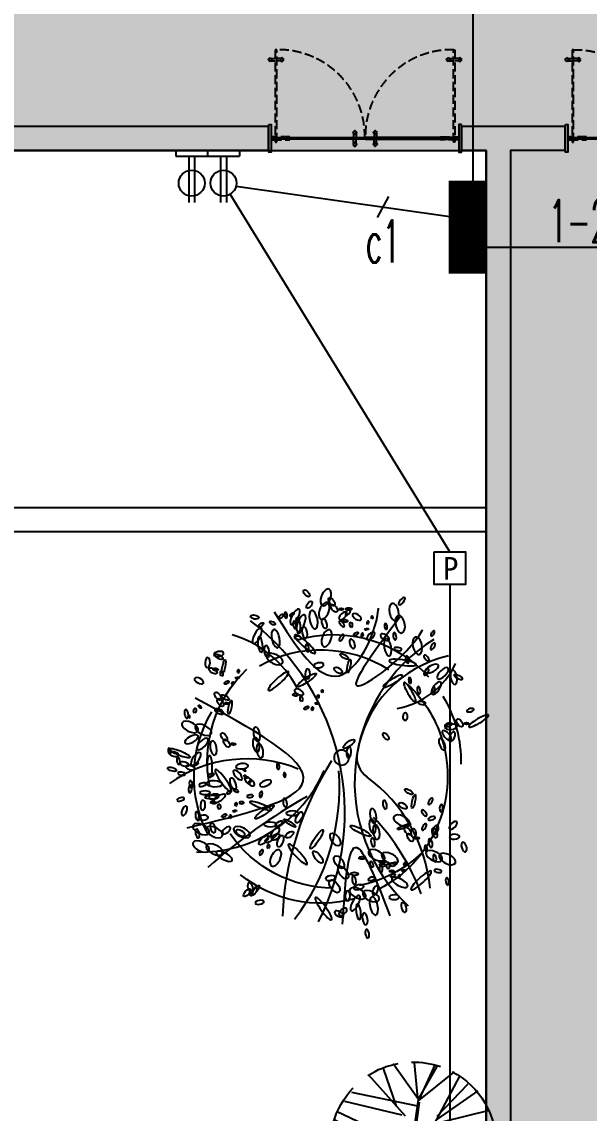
# Model space of a CAD drawing. Extents: x -284868 to 304789, y -137694 to 137894.
# Drawn here: x 79237 to 83920, y -114320 to -105306 of the extents above; entities that cross this region are included whole.
import ezdxf
from ezdxf.enums import TextEntityAlignment as Align

# ---------------------------------------------------------------- set-up
doc = ezdxf.new("R2010")
doc.units = 0
doc.linetypes.add('DASH', pattern=[0.35, 0.25, -0.1])
doc.layers.get('0').update_dxf_attribs({"linetype": 'CONTINUOUS'})
for name, color, linetype in [('0-墙', 4, 'CONTINUOUS'), ('0-非设计区域', 251, 'CONTINUOUS'), ('EM-插座', 240, 'CONTINUOUS'), ('EQUIP-箱柜', 3, 'CONTINUOUS'), ('P-完成面', 42, 'CONTINUOUS'), ('P-平面植物', 251, 'CONTINUOUS'), ('P-门扇', 6, 'CONTINUOUS'), ('TEXT_照明_回路标注', 41, 'CONTINUOUS'), ('WIRE-照明', 130, 'CONTINUOUS')]:
    doc.layers.add(name, color=color, linetype=linetype)
doc.styles.add('20091229Typical Floor GP$0$宋体', font='', dxfattribs={"height": 2.5})
doc.styles.add('_TEL_DIM', font='SIMPLEX', dxfattribs={"width": 0.8, "height": 3.5, "bigfont": 'HZTXT'})
doc.styles.add('HZ_e', font='simplex.shx', dxfattribs={"width": 0.8, "bigfont": 'hztxt.shx'})
doc.styles.add('宋体', font='')
doc.styles.get('20091229Typical Floor GP$0$宋体').set_extended_font_data('SimSun')
doc.styles.get('宋体').set_extended_font_data('SimSun')

# ---------------------------------------------------------------- blocks, each defined once
blk = doc.blocks.new('A$C7B347943')
at = {"layer": 'P-门扇', "color": 251, "linetype": 'DASH', "ltscale": 300}
for p, q in [((-9.944185331463814, 7.4505806e-09), (9.944185316562653, 7.4505806e-09)), ((0, -9.944185324013233), (0, 9.944185324013233))]:
    blk.add_line(p, q, dxfattribs=at)
blk.add_lwpolyline([(114, -11.99999999254942), (114, 12.00000000745058), (-30, 12.00000000745058), (-30, -11.99999999254942)], close=True, dxfattribs=at)
at = {"layer": 'P-门扇', "color": 6, "linetype": 'DASH', "ltscale": 300}
blk.add_circle((0, 7.4505806e-09), 6, dxfattribs=at)
blk = doc.blocks.new('A$C21f4e1ae')
at = {"layer": 'P-门扇', "color": 251, "linetype": 'DASH', "ltscale": 300}
for p, q in [((-775.4999998807907, 0.9999999403953552), (-775.4999998807907, -34.00000005960464)), ((-755.4999998807907, 0.9999999403953552), (-755.4999998807907, -34.00000005960464)), ((-775.4999998807907, -81.00000005960464), (-775.4999998807907, -46.00000005960464)), ((-755.4999998807907, -81.00000005960464), (-755.4999998807907, -46.00000005960464)), ((-775.4999998807907, -1468.99999988079), (-775.4999998807907, -1503.999999880791)), ((-775.4999998807907, -1550.999999940395), (-775.4999998807907, -1515.999999940395)), ((-755.4999998807907, -1468.99999988079), (-755.4999998807907, -1503.999999880791)), ((-755.4999998807907, -1550.999999940395), (-755.4999998807907, -1515.999999940395))]:
    blk.add_line(p, q, dxfattribs=at)
at = {"layer": 'P-门扇', "color": 8}
for p, q in [((-120, -10.00000005960464), (-120, -772.5)), ((-110, -10), (-110, -772.5000000596046)), ((-120, -1539.999999940395), (-120, -777.5000000596046)), ((-110, -1540), (-110, -777.5))]:
    blk.add_line(p, q, dxfattribs=at)
at = {"layer": 'P-门扇', "color": 251}
for p, q in [((-156, -680.4999999403954), (-121, -680.4999999403954)), ((-156, -700.4999999403954), (-121, -700.4999999403954)), ((-74, -680.4999999403954), (-109, -680.4999999403954)), ((-74, -700.4999999403954), (-109, -700.4999999403954)), ((-156, -849.5000000596046), (-121, -849.5000000596046)), ((-156, -869.5000000596046), (-121, -869.5000000596046)), ((-74, -849.5000000596046), (-109, -849.5000000596046)), ((-74, -869.5000000596046), (-109, -869.5000000596046))]:
    blk.add_line(p, q, dxfattribs=at)
at = {"layer": 'P-门扇', "color": 251, "linetype": 'DASH', "ltscale": 300}
for points in [[(-747.9999998807906, 8.499999940395355), (-765.4999998807907, 25.99999994039535), (-782.9999998807907, 8.499999940395355), (-765.4999998807907, -9.000000059604645)], [(-752.2426405549049, 8.499999940395355), (-765.4999998807907, 21.75735926628113), (-778.7573592066764, 8.499999940395355), (-765.4999998807907, -4.757359385490417)], [(-847.4999999403954, -35.00000011920929), (-846.4999998807908, -34.00000005960464), (-85.99999994039536, -34.00000005960464), (-84.99999994039536, -35.00000011920929), (-84.99999994039536, -45.00000005960465), (-85.99999994039536, -46.00000005960464), (-846.4999999403954, -46.00000011920928), (-847.4999998807907, -45.00000011920929)], [(-747.9999998807906, -88.50000005960464), (-765.4999998807907, -106.0000000596046), (-782.9999998807907, -88.50000005960464), (-765.4999998807907, -71.00000005960464)], [(-752.2426405549049, -88.50000005960464), (-765.4999998807907, -101.7573593854904), (-778.7573592066764, -88.50000005960464), (-765.4999998807907, -75.24264073371887)], [(-847.4999999999999, -1514.999999940395), (-846.4999998807908, -1515.999999940395), (-85.99999994039536, -1515.999999940395), (-84.99999994039536, -1514.999999940395), (-84.99999994039536, -1504.999999940395), (-85.99999994039536, -1504), (-846.4999999403954, -1503.999999940395), (-847.4999998807907, -1504.999999940395)], [(-747.9999998807906, -1461.49999988079), (-765.4999998807907, -1443.999999880791), (-782.9999998807907, -1461.49999988079), (-765.4999998807907, -1478.999999880791)], [(-752.2426405549049, -1461.49999988079), (-765.4999998807907, -1448.242640554905), (-778.7573592066764, -1461.49999988079), (-765.4999998807907, -1474.757359206676)], [(-747.9999998807906, -1558.499999940395), (-765.4999998807907, -1575.999999940395), (-782.9999998807907, -1558.499999940395), (-765.4999998807907, -1540.999999940395)], [(-752.2426405549049, -1558.499999940395), (-765.4999998807907, -1571.757359206676), (-778.7573592066764, -1558.499999940395), (-765.4999998807907, -1545.242640614509)]]:
    blk.add_lwpolyline(points, close=True, dxfattribs=at)
at = {"layer": 'P-门扇'}
for points in [[(-110, -772.5000000596046), (-109, -771.4999999999999), (-109, -11), (-110, -10), (-120, -10), (-120.9999999403953, -11.00000005960464), (-121, -771.5000000596046), (-120, -772.5)], [(-110, -777.5), (-109, -778.5000000596046), (-109, -1539), (-110, -1540), (-120, -1540), (-120.9999999403953, -1539), (-121, -778.5), (-120, -777.5000000596046)]]:
    blk.add_lwpolyline(points, close=True, dxfattribs=at)
at = {"layer": 'P-门扇', "color": 251}
for points in [[(-163.5, -672.9999999403954), (-181, -690.4999999403954), (-163.5, -707.9999999403954), (-146, -690.4999999403954)], [(-163.5, -677.2426406145095), (-176.7573593258857, -690.4999999403954), (-163.5, -703.7573592662811), (-150.2426406741142, -690.4999999403954)], [(-66.5, -672.9999999403954), (-49, -690.4999999403954), (-66.5, -707.9999999403954), (-84, -690.4999999403954)], [(-66.5, -677.2426406145095), (-53.24264067411423, -690.4999999403954), (-66.5, -703.7573592662811), (-79.75735926628113, -690.4999999403954)], [(-163.5, -877.0000000596046), (-181, -859.5000000596046), (-163.5, -842.0000000596045), (-146, -859.5000000596046)], [(-163.5, -872.7573593854904), (-176.7573593258857, -859.5000000596046), (-163.5, -846.2426407337188), (-150.2426406741142, -859.5000000596046)], [(-66.5, -877.0000000596046), (-49, -859.5000000596046), (-66.5, -842.0000000596045), (-84, -859.5000000596046)], [(-66.5, -872.7573593854904), (-53.24264067411423, -859.5000000596046), (-66.5, -846.2426407337188), (-79.75735926628113, -859.5000000596046)]]:
    blk.add_lwpolyline(points, close=True, dxfattribs=at)
at = {"layer": 'P-门扇', "color": 251, "linetype": 'DASH', "ltscale": 300}
for centre, radius, start, end in [((-133.7369712591171, -58.73697131872177), 713.9787103603719, 178.6809910042007, 271.3190089557125), ((-133.7369712591171, -1491.263028681278), 713.9787103603715, 88.68099104428752, 181.3190089957992)]:
    blk.add_arc(centre, radius, start, end, dxfattribs=at)
at = {"layer": 'P-门扇', "extrusion": (0, 0, -1), "zscale": -1, "rotation": 270}
blk.add_blockref('A$C7B347943', (115, -40.00000005960465), dxfattribs=at)
at = {"layer": 'P-门扇', "rotation": 90.00000000000003}
blk.add_blockref('A$C7B347943', (-115, -1509.999999940395), dxfattribs=at)
blk = doc.blocks.new('A$C2652ee14')
at = {"layer": 'P-完成面'}
for p, q in [((-200, 1600), (-200, 1595)), ((0, 1600), (0, 1595)), ((-200, 0), (-200, 5)), ((0, 0), (0, 5))]:
    blk.add_line(p, q, dxfattribs=at)
for points in [[(-215, 1595), (-215, 1575), (15, 1575), (15, 1595)], [(-215, 5), (-215, 25), (15, 25), (15, 5)]]:
    blk.add_lwpolyline(points, close=True, dxfattribs=at)
blk = doc.blocks.new('yld.studio@foxmail.com-2-220')
at = {"color": 251, "ltscale": 100}
for p, q in [((8507.380357278453, -109887.0663439946), (8290.809837820181, -109712.7511394582)), ((8510.071300336162, -109877.543287226), (8397.241989341797, -109679.8524219572)), ((8501.13106465555, -109873.3939717448), (8409.55043077923, -109668.9564396669)), ((8511.098298466182, -109879.4520120817), (8664.264205356769, -109664.0736599684)), ((8513.935174945276, -109870.1278875482), (8534.086856130683, -109657.0888179536)), ((8643.646424591134, -109920.896699367), (8721.37169470382, -109691.9582188761)), ((8417.588469811892, -110035.7031451156), (8256.902243287126, -109733.9136141407)), ((8589.84979918442, -109981.6393025578), (8812.064537615166, -109731.5270334428)), ((8394.896146682848, -109998.4002310842), (8148.511942124867, -109827.1494842065)), ((8397.213953086059, -109980.3736417438), (8208.122884003154, -109785.5334164749)), ((8515.149866159889, -109920.6828092841), (8913.489784074249, -109837.6295692205)), ((8535.090741687978, -110130.2657509951), (8503.439958203177, -109895.4444643039)), ((8545.080463436956, -110129.9712082236), (8511.098298466182, -109879.4520120817)), ((8608.474120332918, -109974.440932813), (8957.584479264275, -109892.1642898234)), ((8358.66966240853, -110012.5429162932), (8079.506968230532, -109944.3313683289)), ((8687.600472370688, -110105.4335132021), (9004.281895062479, -109954.1880793764)), ((8356.390848858282, -110013.6864172328), (8037.965133228397, -110093.7824800541)), ((8156.988658891409, -110123.6103178076), (8048.672832947691, -110023.5729717812)), ((8471.523320861743, -110062.0385618618), (8356.390848858282, -110013.6864172328)), ((8839.31030280242, -110105.5740148941), (9019.01692786999, -110003.9179573645)), ((8472.341133958951, -110172.8429607276), (8155.557943534164, -110112.1476989887)), ((8521.879685566239, -110154.8462148285), (8471.523320861743, -110062.0385618618)), ((8545.080463436956, -110129.9712082236), (8474.695959158824, -110063.5877040234)), ((8488.624687295756, -110076.4627191753), (8536.69572578161, -110154.4647457076)), ((8539.042974131007, -110135.622185656), (8488.624687295756, -110076.4627191753)), ((8538.04677229299, -110151.6978066819), (8489.436427211505, -110107.9735711782)), ((8669.580269144091, -110104.0829094219), (8539.042974131007, -110135.622185656)), ((8545.080463436956, -110129.9712082236), (8687.600472370688, -110105.4335132021)), ((8692.782645724888, -110112.7259677436), (8836.87688089255, -110114.6384574738)), ((8694.641616318666, -110108.9188017872), (9030.827629675156, -110224.9642747733)), ((9019.029324174686, -110313.500731195), (8836.87688089255, -110114.6384574738)), ((8155.674991188222, -110118.2540096896), (8032.289042400138, -110161.7339645319)), ((8461.198768158793, -110185.5683148288), (8156.988658891409, -110123.6103178076)), ((8445.905761772825, -110200.0228001132), (8538.058452411264, -110165.1244801676)), ((8521.879685566239, -110154.8462148285), (8463.329110122111, -110184.5666501958)), ((8532.405032682815, -110173.4445010566), (8470.529507935395, -110194.6309023557)), ((8557.8069862735, -110163.732052529), (8509.500436162634, -110409.955359578)), ((8509.500436162634, -110409.955359578), (8532.405032682815, -110173.4445010566)), ((8707.051128167543, -110117.1065417335), (8538.04677229299, -110151.6978066819)), ((8538.058452411264, -110165.1244801676), (8622.455168838787, -110416.4584425529)), ((8544.712777876877, -110164.9470367774), (8559.478785337997, -110148.7417025042)), ((8622.455168838787, -110416.4584425529), (8544.712777876877, -110164.9470367774)), ((8682.617432705765, -110125.0561464883), (8557.8069862735, -110163.732052529)), ((8559.478785337997, -110148.7417025042), (8707.051128167543, -110117.1065417335)), ((8682.617432705765, -110125.0561464883), (8768.316423488723, -110384.3917165255)), ((8818.24999620521, -110125.0809232486), (9019.029324174686, -110313.500731195)), ((8840.755370601311, -110125.8763460317), (9051.598547176167, -110150.2387189108)), ((8477.06195964414, -110193.3140256365), (8277.623025664594, -110592.7074083973)), ((8463.329110122111, -110184.5666501958), (8417.748714489862, -110316.4088889136)), ((8470.529507935395, -110194.6309023557), (8417.748714489862, -110316.4088889136)), ((8124.964738780517, -110277.7088560173), (8052.440181792073, -110289.4450988358)), ((8391.041020788425, -110315.4498517264), (8124.964738780517, -110277.7088560173)), ((8574.785487368295, -110289.8940446715), (8890.091167433304, -110505.1454133904)), ((8166.561178588716, -110346.4125282155), (8117.008257342794, -110438.8442234014)), ((8417.748714489862, -110316.4088889136), (8166.561178588716, -110346.4125282155)), ((8373.655882174557, -110393.6317603433), (8229.810389286837, -110545.7870197072)), ((8499.9584001943, -110423.6809397702), (8384.724362951994, -110630.8584596972)), ((8507.06925096712, -110429.3314315192), (8471.476202753722, -110654.3583499099)), ((8511.359406756412, -110406.1481936216), (8525.187991881801, -110657.0105103891)), ((8511.396507138503, -110403.8092045828), (8679.755020749755, -110638.1854512367)), ((8771.489061785804, -110385.940858687), (8615.921404705092, -110411.9026408211)), ((8615.921404705092, -110411.9026408211), (8752.824880628905, -110617.2857343438)), ((8622.266681299196, -110415.0009251443), (8875.219402682618, -110535.6027410421)), ((8768.316423488723, -110384.3917165255), (8830.543833206233, -110441.9616232228)), ((8830.543833206233, -110441.9616232228), (8919.512455966149, -110477.0774884284))]:
    blk.add_line(p, q, dxfattribs=at)
for start, end in [(117.8666870172972, 180.7636123873087), (88.67658133986582, 109.1318116116292), (56.90062685911031, 79.3687881605474), (15.42501862290858, 43.73878007651597), (340.9435276307679, 3.713910883964449), (193.5797499190198, 240.7292229219724), (292.8623900672601, 322.3566808994028), (249.5801205386944, 287.9772753454194)]:
    blk.add_arc((8541.35214387387, -110156.9102643787), 503.9999999926656, start, end, dxfattribs=at)
blk = doc.blocks.new('yld.studio@foxmail.com-15')
at = {"color": 251}
blk.add_circle((67569.07479815022, -97904.05402753632), 44.75970244147451, dxfattribs=at)
for centre, radius, start, end in [((67613.8345005922, -97926.43387875578), 760.0320720244202, 76.88957453014757, 138.1176656345698), ((67693.49801734788, -98017.4974432466), 760.0320720244202, 61.01045385273986, 122.2385449494415), ((67613.8345005922, -97926.43387875578), 760.0320720244188, 348.5881733698512, 46.57142065688664), ((67693.49801734788, -98017.4974432466), 760.0320720244232, 133.1644198713727, 165.3241352068759), ((67613.8345005922, -97926.43387875578), 760.0320720244232, 149.0435405330807, 181.2032558669328), ((67693.49801734788, -98017.4974432466), 760.0320720244188, 332.7090526881812, 30.69230001097853), ((67693.49801734788, -98017.4974432466), 760.0320720244194, 165.3241352068759, 242.6561528570126), ((67613.8345005922, -97926.43387875578), 760.0320720244199, 270.520140044647, 325.0743611971046), ((67613.8345005922, -97926.43387875578), 760.0320720244166, 226.0477368093668, 258.5352735150379), ((67693.49801734788, -98017.4974432466), 760.0320720244199, 254.6410193940934, 309.1952405357615)]:
    blk.add_arc(centre, radius, start, end, dxfattribs=at)
for centre, major_axis, ratio, start_param, end_param in [((67663.3802622559, -96943.03667572181), (19.44234443841895, -49.71823718143025), 0.5149819925851165, 3.141592653589513, 9.424777960769099), ((67254.32946971641, -97031.6352926874), (-11.3006505088097, -52.17473683473961), 0.5149819925847775, 3.141592653586497, 9.424777960766082), ((67673.16416539741, -97023.94008232508), (19.44234443830832, -49.71823718147351), 0.5149819925856476, 3.141592653593833, 9.424777960773419), ((67217.73402744438, -97104.44916200957), (-11.30065050902072, -52.17473683469389), 0.514981992584501, 3.141592653594351, 9.424777960773937), ((67476.95924648759, -97060.28438551696), (25.52120730774265, 15.61015092256337), 0.4897085258235608, 3.141592653583299, 9.424777960762883), ((67736.90455449093, -97076.81640167383), (-11.882231969294, -54.85934367072916), 0.4143786564429547, 3.141592653588789, 9.424777960768376), ((67811.75014601788, -97097.34514099394), (20.65295709346967, -49.3212063340097), 0.3815902049347016, 3.14159265358924, 9.424777960768825), ((67829.18738174601, -97112.08717351704), (-6.581996368707474, -47.9147385951856), 0.2834094502931972, 3.1415926535956, 9.424777960775186), ((67672.09793324186, -97099.44613861146), (-10.05329481906358, -28.17694265798817), 0.4897085258267001, 3.141592653596677, 9.424777960776265), ((67114.3750286533, -97233.1255655518), (-11.30065050902072, -52.17473683469389), 0.514981992584501, 3.141592653594351, 9.424777960773937), ((67292.59384447103, -97242.25476587767), (-10.07246814378118, -52.51353555460322), 0.3815902049332096, 3.1415926535836, 9.424777960763185), ((67309.93390363408, -97181.83964663593), (25.52120730789006, 15.61015092238132), 0.4897085258254747, 3.141592653599889, 9.424777960779476), ((67505.07259038836, -97221.00139973074), (-10.05329481881183, -28.17694265807801), 0.4897085258242832, 3.141592653578433, 9.42477796075802), ((67658.22264428272, -97188.30994089541), (19.44234443842139, -49.71823718144655), 0.5149819925849617, 3.141592653588612, 9.4247779607682), ((67788.20797411352, -97223.39051830344), (61.08334234932179, 54.64480260785325), 0.2000352210122444, 3.141592653588393, 9.42477796076798), ((67964.03843704448, -97190.1739064536), (-11.88223196935705, -54.85934367077536), 0.4143786564425226, 3.141592653592883, 9.42477796077247), ((68056.32126429956, -97225.44467829651), (-6.581996368502477, -47.91473859521374), 0.2834094502931972, 3.141592653580503, 9.424777960760089), ((67203.26622355077, -97334.24523897015), (81.1133012036402, 11.74144507510434), 0.2000352210122352, 3.141592653596559, 9.424777960776145), ((68305.439897296, -97282.51736018933), (29.3862816812372, -5.608500977897507), 0.4897085258272313, 3.141592653595099, 9.424777960774685), ((67705.67808761168, -97350.7400867521), (29.38628168123692, -5.608500977816471), 0.4897085258265255, 3.14159265358771, 9.424777960767297), ((67947.58550880617, -97445.3988534158), (60.27750056768745, -55.53244177874876), 0.2000352210122113, 3.141592653588504, 9.42477796076809), ((67159.83487714478, -97512.06333702774), (-34.60835221499495, -58.63738132022513), 0.2000352210112033, 3.141592653584184, 9.42477796076377), ((67261.43880201736, -97445.35381675552), (58.5966160142601, -34.67732865702635), 0.2000352210123891, 3.141592653592171, 9.424777960771756), ((67015.82423817087, -97495.71202615288), (-1.612856374566591, -18.4266696969751), 0.4287301248983375, 3.141592653581002, 9.424777960760588), ((66747.13879859331, -97684.09472265696), (58.59661601437329, -34.67732865697132), 0.2000352210121856, 3.141592653586124, 9.424777960765711), ((66913.46102335629, -97719.15426894803), (36.84951808357822, -3.269076969378817), 0.4287301248993565, 3.141592653589073, 9.424777960768658), ((66905.49831803748, -97776.91436773317), (11.50718561245198, -27.61509575485734), 0.4897085258262763, 3.141592653599628, 9.424777960779215), ((66938.43527946784, -97771.92584408249), (24.32566908821797, 27.87177193221598), 0.4287301248980415, 3.141592653595323, 9.42477796077491), ((67949.63147899834, -97956.19530403492), (-1.612856374630895, -18.42666969699654), 0.4287301248977125, 3.141592653586537, 9.424777960766125), ((68166.51705682208, -97955.70736750605), (36.8495180836312, -3.26907696939279), 0.4287301248987305, 3.141592653587354, 9.42477796076694), ((68191.49131293339, -98008.47894264047), (24.32566908819236, 27.8717719321951), 0.4287301248984189, 3.141592653594903, 9.424777960774488), ((67910.03797754738, -98008.45212427236), (-1.290285099502494, -14.74133575761337), 0.4287301248972632, 3.141592653559693, 9.42477796073928), ((68024.17773375544, -98058.07584722147), (34.16895868686591, -14.17942556950919), 0.4287301248988176, 3.141592653587677, 9.424777960767264), ((68120.46688628288, -98047.17368829082), (28.37458280614137, 23.73724705619633), 0.4287301248980487, 3.141592653580317, 9.424777960759904), ((68477.0028028728, -98092.30203855335), (1.150270534731117, -22.23531945443657), 0.4287301248983184, 3.141592653593969, 9.424777960773556), ((68117.28980102809, -98134.94507321168), (18.42475904180032, -1.634538484666297), 0.4287301248996178, 3.141592653587747, 9.424777960767331), ((68169.49999419924, -98174.60003945154), (14.73980723347534, -1.307630787786912), 0.4287301249000758, 3.141592653593969, 9.424777960773556), ((68333.61137169506, -98138.1307016859), (29.38628168121953, -5.608500977907596), 0.4897085258265256, 3.141592653594043, 9.42477796077363), ((66971.41207745648, -98207.01913083851), (1.15027053472201, -22.23531945443704), 0.4287301248992995, 3.141592653594924, 9.42477796077451), ((68511.21010995843, -98223.30566322403), (11.50718561260911, -27.61509575479186), 0.4897085258262763, 3.141592653588009, 9.424777960767596), ((67005.6193845421, -98338.02275550918), (11.50718561245198, -27.61509575485734), 0.4897085258262763, 3.141592653599628, 9.424777960779215), ((67011.11420095805, -98356.11976332142), (-10.05329481882929, -28.17694265807178), 0.4897085258246463, 3.141592653579699, 9.424777960759286), ((68259.0237857604, -98339.90660819307), (22.63147968363368, -19.56591325741556), 0.4897085258267845, 3.141592653586386, 9.424777960765972), ((67332.27847993374, -98569.56044740195), (1.150270534932442, -22.23531945446991), 0.4287301248984585, 3.141592653578154, 9.42477796075774), ((67092.27233301685, -98640.85800582555), (60.27750056772498, -55.53244177880698), 0.2000352210120966, 3.141592653587829, 9.424777960767415), ((67635.7232105548, -98626.47977090203), (29.3862816812971, -5.608500977807166), 0.4897085258245528, 3.141592653584206, 9.424777960763793), ((67366.48578701937, -98700.56407207264), (11.50718561261207, -27.61509575480735), 0.4897085258260239, 3.14159265358627, 9.424777960765857), ((67465.77639691695, -98681.40012288222), (29.38628168123692, -5.608500977816471), 0.4897085258265255, 3.14159265358771, 9.424777960767297), ((67375.53765128762, -98793.438176091), (-11.88223196930491, -54.85934367075694), 0.4143786564427372, 3.141592653591494, 9.424777960771081), ((68060.56751671573, -98772.14038535202), (26.3124275441483, -4.637998904381175), 0.4287301249000441, 3.141592653587244, 9.42477796076683), ((67467.82047854271, -98828.7089479339), (-6.581996368510443, -47.91473859524688), 0.2834094502929986, 3.141592653584812, 9.424777960764398), ((67561.13562462013, -98828.25567740916), (22.63147968362851, -19.56591325742154), 0.4897085258268496, 3.141592653586926, 9.424777960766512)]:
    blk.add_ellipse(centre, major_axis=major_axis, ratio=ratio, start_param=start_param, end_param=end_param, dxfattribs=at)
at = {"color": 251, "extrusion": (0, 0, -1)}
for centre, major_axis, ratio in [((67778.39424609974, -96918.99107909144), (16.15860105615722, 18.88424170738108), 0.489708525824351), ((67613.15038450922, -97008.58511663899), (-16.08731890965614, -22.15131697494201), 0.5149819925839157), ((67628.4848041758, -96969.70889309392), (-16.08731890965614, -22.15131697494201), 0.5149819925839157), ((67761.76275149873, -96987.00936888682), (14.52082561971524, -20.1707857128591), 0.4897085258272388), ((67386.24268665886, -97062.43419586791), (1.015274458191963, -9.077781863726678), 0.4287301248982205), ((67866.73821781157, -97046.46370432233), (11.10656669847134, -9.77834299496863), 0.4287301248991321), ((67931.45477859094, -97056.96072196274), (13.88320837320026, -12.22292874368366), 0.4287301248987983), ((67411.45249202079, -97094.09384925145), (1.269093072790657, -11.34722732963564), 0.4287301248983474), ((67512.065174642, -97107.83667536073), (-1.738756675079526, -15.24304807591667), 0.4897085258244636), ((67547.89804184227, -97083.66482950345), (15.22125290859655, 1.920221162166815), 0.4897085258277165), ((68052.32892793836, -97108.44804369722), (13.88320837321737, -12.22292874366421), 0.4287301248987986), ((67553.86925635766, -97296.72988710564), (23.53928817097723, 14.06445249182032), 0.3815902049346536), ((68275.21676831553, -97358.32457878249), (8.568709559036224, -41.14738037020081), 0.2000352210116099), ((68303.87881698529, -97299.14351919472), (23.53928817100756, 14.06445249182928), 0.3815902049338206), ((67589.52718700352, -97381.01120967389), (23.16060657154702, 14.59688242956412), 0.5149819925843393), ((68187.06312327574, -97386.23957118992), (1.269093072797067, -11.3472273296579), 0.4287301248974894), ((68287.67580589699, -97399.98239729914), (-1.738756675006258, -15.24304807595266), 0.4897085258247323), ((68323.50867309724, -97375.81055144186), (15.22125290868174, 1.920221162039549), 0.4897085258255274), ((66869.44528410467, -97420.66504795518), (23.53928817102507, 14.0644524918435), 0.38159020493351), ((67778.00736761116, -97438.94918030495), (56.00862465184272, -38.7183999634), 0.2000352210122492), ((67684.44691257551, -97506.4107660443), (1.015274458191963, -9.077781863726678), 0.4287301248982205), ((67846.10226775892, -97527.64139968005), (15.22125290863824, 1.920221162024572), 0.4897085258269643), ((68310.58379315189, -97535.05224364735), (-16.08731890965469, -22.15131697493865), 0.5149819925839829), ((67709.65671793744, -97538.07041942788), (1.269093072797067, -11.3472273296579), 0.4287301248974894), ((67810.26940055867, -97551.81324553717), (-1.738756674858696, -15.24304807594186), 0.4897085258280416), ((68266.52797680604, -97543.15646947589), (23.53928817101873, 14.06445249185407), 0.3815902049339169), ((68254.04044766026, -97578.55127065803), (13.69989390356726, 0.214347986091755), 0.4287301249019422), ((68295.24937348533, -97573.9284671921), (-16.08731890941926, -22.15131697507382), 0.5149819925844631), ((67743.5082068867, -97611.76839250948), (1.269093072790657, -11.34722732963564), 0.4287301248983474), ((68302.1859074519, -97627.43779204402), (23.16060657168788, 14.59688242934062), 0.5149819925843393), ((68483.40691792546, -97658.07840106625), (1.015274458202573, -9.077781863702503), 0.4287301248967477), ((66819.60691477964, -97700.07279941854), (13.69989390358907, 0.2143479860372688), 0.4287301248964057), ((66860.81584060472, -97695.44999595259), (-16.08731890965469, -22.15131697493865), 0.5149819925839829), ((67303.11749488139, -97776.1380156788), (-15.02900449016345, -19.79504981019732), 0.4897085258262376), ((68273.23295297287, -97779.06519392849), (-16.08731890966216, -22.15131697493762), 0.5149819925838508), ((67524.92366670468, -97821.85853767917), (33.34732957440233, -24.21838513064519), 0.3360163162652048), ((67525.50282444386, -97872.54998378023), (2.770752481288292, -34.23285852754309), 0.336016316264875), ((68216.689607481, -97822.5642209392), (13.6998939035921, 0.2143479858435402), 0.4287301248964058), ((68257.89853330632, -97817.94141747331), (-16.08731890965469, -22.15131697493865), 0.5149819925839829), ((68539.82239171791, -97876.95929250837), (63.29146371102643, 25.10520170090977), 0.2000352210117735), ((68440.14329199563, -97942.79324959486), (11.0907385493637, -8.045405922558501), 0.4287301248990027), ((67165.66644170322, -98108.1011323863), (23.53928817099475, 14.06445249183456), 0.3815902049343428), ((68243.37989223492, -98112.78223128605), (11.62169393687177, -10.01548897745412), 0.4897085258285158), ((68387.52254982479, -98114.75784710742), (29.59177083174759, 0.4629916497842414), 0.4287301248996786), ((67137.00439303345, -98167.28219197407), (8.568709559035264, -41.14738037014934), 0.2000352210122273), ((67201.32437234907, -98192.38245495428), (23.16060657153469, 14.59688242958371), 0.514981992584339), ((68054.1050030666, -98193.28717585158), (63.29146371102643, 25.10520170090977), 0.2000352210117735), ((68201.9454899847, -98184.22529334773), (1.26909307289479, -11.347227329624), 0.4287301248983474), ((68302.82831943268, -98149.69174241734), (34.76667162304654, -25.24917748502776), 0.3684240630328629), ((68338.39103980642, -98173.79627359979), (15.22125290862548, 1.920221161937498), 0.4897085258277166), ((67823.4019786194, -98262.44882833323), (16.74475758832095, -32.98767861695799), 0.428730124898813), ((67862.31387085328, -98238.00967921194), (36.98971353966033, 0.5787395623857541), 0.4287301248992491), ((68031.04600900155, -98230.57106810733), (56.00862465178076, -38.71839996348963), 0.2000352210122493), ((68302.55817260616, -98197.96811945707), (-1.738756674986748, -15.24304807592726), 0.4897085258244636), ((67945.70632624067, -98301.2234640132), (21.79749835780137, -16.63658549201856), 0.3815902049347796), ((68235.79697893395, -98257.9232664294), (1.26909307289479, -11.347227329624), 0.4287301248983474), ((67157.03699820326, -98382.88608038369), (-16.08731890965469, -22.15131697493865), 0.5149819925839829), ((67172.37141787005, -98344.00985683862), (-16.08731890965614, -22.15131697494201), 0.5149819925839157), ((67455.35536732222, -98343.81796674494), (60.96483812908426, 30.32109897449299), 0.2000352210111207), ((67606.40904402081, -98395.32824641134), (-26.06145663357865, -35.88513349941641), 0.5149819925856252), ((67880.68336765422, -98365.61945929576), (22.15131697488553, -16.0873189096201), 0.514981992586232), ((67936.10890189093, -98405.32192319253), (11.69654027752207, -35.09650684559984), 0.4287301248999883), ((67964.17770250188, -98379.49707012827), (22.15131697489766, -16.0873189096034), 0.5149819925851737), ((67967.5890807039, -98355.44077318387), (22.23284220735104, -29.56813444585894), 0.4287301248999141), ((68003.0539260467, -98394.83148979484), (22.15131697492161, -16.08731890968116), 0.5149819925839497), ((68035.60923234839, -98399.20161746506), (26.57190415696534, -25.7392260314682), 0.4287301248993355), ((67447.06172290188, -98505.84960977844), (18.49485676985965, 0.2893697811579479), 0.4287301248992526), ((67583.92731447215, -98530.58906886484), (-26.06145663360829, -35.8851334994351), 0.5149819925837801), ((67710.73055637837, -98500.66543932159), (-26.95126849712838, -35.31194733965388), 0.3815902049337969), ((67189.94122074591, -98542.56337313876), (1.26909307289479, -11.347227329624), 0.4287301248983474), ((67290.55390336712, -98556.30619924812), (-1.738756674986748, -15.24304807592726), 0.4897085258244636), ((67322.97570966044, -98549.02559381764), (18.4948567698309, 0.289369781145827), 0.4287301248985744), ((67326.38677056739, -98532.13435339078), (15.22125290866896, 1.920221161952482), 0.4897085258262798), ((67388.28136984841, -98543.4753140022), (-5.576596982822123, -17.63646869130628), 0.4287301249001239), ((67559.08555461233, -98593.56855100759), (-26.06145663358256, -35.88513349945381), 0.5149819925837801), ((67223.79270969518, -98616.26134622045), (1.26909307289479, -11.347227329624), 0.4287301248983474), ((67268.01812047441, -98584.77589464595), (14.79588541583811, 0.2314958249067371), 0.4287301249001322), ((67611.49482120038, -98676.06204094266), (-26.06145663358256, -35.88513349945381), 0.5149819925837801), ((68134.6889805803, -98714.37141397304), (19.96810441897034, -21.84403964784892), 0.4287301248996202)]:
    blk.add_ellipse(centre, major_axis=major_axis, ratio=ratio, dxfattribs=at)
at = {"color": 251}
for centre, major_axis, ratio in [((67207.50017557363, -96965.71420033404), (17.49117386624583, -20.19687386410705), 0.4287301249002208), ((67530.4487951179, -97031.57528763002), (11.88449797465674, -18.82793832139658), 0.428730124899513), ((67560.96889317385, -97053.46636088697), (21.20955531695527, -21.0989003866078), 0.4897085258262393), ((67847.64931614907, -97060.33752682118), (23.391069209507, -46.12898583976663), 0.3684240630321024), ((67902.97537807678, -97049.62857015074), (-3.091999269550839, -17.5416183627805), 0.4287301248987765), ((67303.21356839244, -97117.85129671328), (-3.091999269578952, -17.54161836277554), 0.4287301248955802), ((67567.84974381258, -97101.0384115096), (14.10107078493343, 17.23056459502334), 0.4287301248988641), ((67790.00437232759, -97154.35034275021), (-6.183998539294738, -35.08323672552698), 0.4287301248987766), ((67850.02138228761, -97108.14239045896), (-3.864999087203941, -21.92702295343857), 0.4287301248998709), ((68074.78319870285, -97173.69503160066), (23.39106920949177, -46.12898583972242), 0.3684240630324322), ((67022.47374217375, -97158.55851296254), (9.507598379790958, -15.06235065707586), 0.4287301248993999), ((67250.25957260327, -97176.36511702172), (-3.864999086981681, -21.92702295344552), 0.4287301248979249), ((67393.94355032034, -97175.02162200602), (21.20955531694958, -21.09890038670549), 0.4897085258262618), ((67568.63206288566, -97185.04279755492), (11.88449797472306, -18.8279383213547), 0.4287301248985786), ((67830.99163017632, -97184.70494708412), (22.02355155941197, 3.270432731818567), 0.4287301249013109), ((67022.6292033596, -97237.47599308536), (11.88449797475533, -18.82793832133435), 0.4287301248995129), ((67231.22982049198, -97252.92767364687), (22.02355155938787, 3.270432731980649), 0.4287301248981629), ((67775.0808371692, -97247.4052829942), (-3.864999087213668, -21.92702295346576), 0.4287301248993228), ((68017.13825488137, -97267.7078475295), (-6.183998539294738, -35.08323672552698), 0.4287301248987766), ((67060.03015205402, -97306.939116965), (14.10107078514727, 17.23056459484833), 0.4287301248988599), ((67175.31902748461, -97315.62800955714), (-3.864999087040591, -21.92702295343514), 0.4287301248986373), ((67969.97507756855, -97312.63763884913), (47.61297926354595, 24.14357205028383), 0.514981992583957), ((68372.20291329478, -97333.96447761048), (1.509628360348877, -29.87858524904424), 0.48970852582474), ((66896.34073126107, -97422.62773813022), (-7.729998174195359, -43.85404590691127), 0.428730124898624), ((66962.20922226971, -97398.1327865412), (30.91057947711159, -32.05411503316989), 0.4287301248999628), ((67027.48882717965, -97370.2133516636), (39.48725270895422, -20.58366069662327), 0.4287301248993496), ((67060.81247112737, -97390.94350301003), (11.88449797465674, -18.82793832139658), 0.428730124899513), ((67772.44110361044, -97402.18720417297), (1.50962836034087, -29.87858524902038), 0.4897085258258658), ((67001.27155643376, -97487.30955665879), (25.53364513340066, -36.48236807523343), 0.4287301248988718), ((67159.1574633615, -97441.67976356175), (-3.091999269790379, -17.54161836273828), 0.4287301248987764), ((68423.53328491467, -97442.72566763416), (26.38869717853387, 14.09416529951646), 0.4897085258242968), ((67106.20346757257, -97500.19358387019), (-3.864999086981681, -21.92702295344552), 0.4287301248979249), ((67823.77147523034, -97510.94839419698), (26.38869717853602, 14.09416529951243), 0.4897085258263055), ((67087.17371546128, -97576.7561404953), (22.02355155938531, 3.270432731998019), 0.4287301248991501), ((66796.89805099647, -97619.64966822759), (21.45717133020332, -5.943261061770273), 0.4287301249004637), ((68498.83342848392, -97642.26141635742), (-4.637998904451425, -26.31242754416482), 0.4287301248985219), ((66928.35984125361, -97707.55891826603), (21.45717133025569, -5.943261061581153), 0.4287301249004639), ((68077.44886121363, -97764.30780879006), (-7.729998174195359, -43.85404590691127), 0.428730124898624), ((68397.63905348256, -97737.7172688932), (47.61297926360405, 24.14357205010342), 0.5149819925851117), ((68477.22288916865, -97720.18161782966), (47.61297926354269, 24.14357205028298), 0.5149819925839889), ((68081.20872571156, -97828.00724815496), (-7.729998174002234, -43.85404590694532), 0.4287301248986239), ((68402.91331307823, -97821.98193251895), (30.91057947711386, -32.05411503317317), 0.428730124899925), ((68468.19291798794, -97794.06249764138), (39.48725270895422, -20.58366069662327), 0.4287301248993496), ((66966.20196107402, -97823.96565746504), (-14.21962341297797, -34.15224966563432), 0.4287301248977867), ((68058.62906279322, -97862.27662646829), (-7.729998174241809, -43.85404590690309), 0.4287301248986238), ((68337.04482206935, -97846.47688410821), (-7.729998174195359, -43.85404590691127), 0.428730124898624), ((68599.86155417001, -97865.5289095395), (-3.091999269550839, -17.5416183627805), 0.4287301248987765), ((68441.97564724227, -97911.15870263625), (25.53364513340066, -36.48236807523343), 0.4287301248988718), ((68546.90755838086, -97924.042729848), (-3.864999086981681, -21.92702295344552), 0.4287301248979249), ((68277.80490176263, -98042.31532340741), (-47.64476840450078, -66.68736918113889), 0.2000352210115702), ((68219.25799453957, -98060.5187560228), (-14.21962341294305, -34.15224966561501), 0.4287301248981488), ((68349.42572382325, -98007.73622709035), (17.16573706421829, -4.754608849359323), 0.4287301248980295), ((68471.96701326221, -98063.30562238336), (-3.864999087203941, -21.92702295343857), 0.4287301248998709), ((68527.87780626956, -98000.60528647312), (22.02355155937313, 3.270432732080021), 0.4287301248981627), ((68052.56121278857, -98124.65698674426), (4.278342547783925, -17.99553408075275), 0.4287301248986547), ((68402.60984291765, -98066.0409637183), (21.45717133025813, -5.943261061796031), 0.428730124899314), ((67036.4904056876, -98166.6936512207), (11.88449797465674, -18.82793832139658), 0.428730124899513), ((67309.73575553764, -98186.65611566528), (-4.637998904463883, -26.31242754416262), 0.4287301248991159), ((67907.79424234806, -98174.9446723251), (-4.637998904404968, -26.31242754417301), 0.4287301248985219), ((68400.37438769382, -98189.57781910698), (1.509628360355791, -29.87858524900019), 0.4897085258254542), ((68534.07163317455, -98153.95021375682), (21.45717133023683, -5.943261061649248), 0.4287301249004637), ((67073.89135438227, -98236.15677510056), (14.10107078492243, 17.23056459499024), 0.4287301248994872), ((67379.56070007314, -98252.65687800612), (-7.72999817395579, -43.85404590695351), 0.4287301248986238), ((68433.00513686775, -98255.11824592845), (-4.63799890439413, -26.31242754414268), 0.4287301248990313), ((66899.98516089004, -98310.13998559694), (21.20955531686084, -21.0989003866981), 0.4897085258273765), ((67028.48090775847, -98268.66730604193), (21.45717133025569, -5.943261061581153), 0.4287301249004639), ((67074.67367345537, -98320.1611611456), (11.88449797472306, -18.8279383213547), 0.4287301248985786), ((67208.54138053604, -98282.111968201), (47.6129792635176, 24.14357205033248), 0.514981992583741), ((67360.74090165319, -98350.62569568433), (-7.729998174022273, -43.85404590688067), 0.4287301248982811), ((67383.32056457107, -98316.35631737107), (-7.72999817395579, -43.85404590695351), 0.4287301248986238), ((68340.44709018013, -98325.54431075991), (-8.391794916263969, -28.71561617573653), 0.4897085258258022), ((68411.39459755225, -98333.03844740074), (47.6129792635539, 24.14357205026087), 0.5149819925837408), ((68398.04037242266, -98264.00472970231), (29.88607309305999, -1.353317901839149), 0.4897085258278017), ((66892.44964700658, -98378.72182198746), (29.88607309311098, -1.353317901871041), 0.489708525826069), ((68166.7660429168, -98351.54374094232), (47.61297926352753, 24.1435720502543), 0.5149819925839964), ((68175.41468191333, -98355.71890714357), (26.38869717851736, 14.09416529948355), 0.489708525826376), ((68331.81076186616, -98350.57409846399), (47.61297926354595, 24.14357205028383), 0.514981992583957), ((68432.59780754405, -98359.19394294819), (-4.637998904463883, -26.31242754416262), 0.4287301248991159), ((66834.85636476381, -98440.26140304503), (-8.391794916541725, -28.71561617568169), 0.4897085258273962), ((67035.69424272187, -98416.72990512213), (-4.637998904633686, -26.31242754410045), 0.4287301248990313), ((67063.3118776977, -98448.51133284363), (-3.091999269578952, -17.54161836277554), 0.4287301248955802), ((67380.90099573018, -98411.6712962453), (-4.637998904633686, -26.31242754410045), 0.4287301248990313), ((67831.38080713595, -98483.51172263891), (55.53244177881281, 60.27750056775841), 0.2000352210120026), ((68331.40343254269, -98454.64979548397), (47.61297926360405, 24.14357205010342), 0.5149819925851117), ((68410.98726822878, -98437.11414442037), (47.6129792635176, 24.14357205033248), 0.514981992583741), ((66934.4998677203, -98512.18575765745), (47.61297926357232, 24.14357205029039), 0.5149819925837015), ((67014.08370340637, -98494.65010659437), (47.6129792635176, 24.14357205033248), 0.514981992583741), ((67010.35788190852, -98507.02515315212), (-3.864999087203941, -21.92702295343857), 0.4287301248998709), ((67279.70662072883, -98507.12714878091), (47.61297926362916, 24.14357205005395), 0.5149819925853599), ((67359.29045641492, -98489.59149771737), (47.6129792635539, 24.14357205026087), 0.5149819925837408), ((67964.14202170237, -98505.90129140107), (24.1435720503191, -47.612979263491), 0.5149819925851434), ((68050.40862637036, -98472.94634063602), (9.507598379791165, -15.06235065707573), 0.4287301249011337), ((68272.10403104126, -98495.58955611254), (47.10112045997383, 25.31028412258332), 0.3815902049348974), ((67257.88551997836, -98543.29937256704), (21.45717133022217, -5.943261061702174), 0.4287301249004639), ((66935.41733679012, -98646.28804568727), (-3.864999086991403, -21.92702295347271), 0.4287301248973767), ((66991.32812979724, -98583.58770977723), (22.02355155940971, 3.270432731997487), 0.4287301248986868), ((67219.9998899037, -98652.142606429), (47.10112045999734, 25.31028412259252), 0.3815902049335933), ((67389.34731023549, -98631.20862260542), (21.45717133025569, -5.943261061581153), 0.4287301249004639), ((67493.98588568158, -98639.90359277156), (-4.637998904633686, -26.31242754410045), 0.4287301248990313), ((67392.79151068022, -98735.35944530711), (47.61297926357232, 24.14357205029039), 0.5149819925837015), ((67472.37534636632, -98717.82379424374), (47.61297926349423, 24.1435720503199), 0.514981992585112), ((68088.74735532375, -98705.33133068372), (11.88449797465674, -18.82793832139658), 0.428730124899513), ((68115.86173205823, -98682.70359750272), (-8.391794916263969, -28.71561617573653), 0.4897085258258022), ((67253.3160494836, -98741.26313855092), (29.88607309308592, -1.353317901995671), 0.4897085258263865), ((67486.28241294576, -98776.95930123836), (23.39106920961885, -46.12898583970991), 0.368424063032678), ((67532.5394129157, -98732.84724030337), (1.509628360145084, -29.87858524903029), 0.4897085258274842), ((67677.14562989655, -98810.22851691266), (-47.64476840450078, -66.68736918113889), 0.2000352210115702), ((67195.72276724107, -98802.80271960852), (-8.391794916273607, -28.71561617579135), 0.4897085258244739), ((67583.8697845356, -98841.60843032727), (26.38869717853602, 14.09416529951243), 0.4897085258263055), ((67428.63746912428, -98870.97211716714), (-6.183998539066014, -35.08323672559951), 0.4287301248983948), ((67415.20934046293, -98959.6955305384), (-4.637998904463883, -26.31242754416262), 0.4287301248991159)]:
    blk.add_ellipse(centre, major_axis=major_axis, ratio=ratio, dxfattribs=at)
at = {"color": 251, "extrusion": (0, 0, -0.9999999999999998)}
for centre, major_axis, ratio in [((67525.92582449806, -97012.81119357808), (18.2665252047853, 0.2857973147239191), 0.4287301248983907), ((67571.94145868416, -97013.20792010466), (13.69989390358963, 0.2143479860015732), 0.428730124899465), ((67445.30398097006, -97167.791822333), (1.269093072623139, -11.34722732960758), 0.4287301249000932), ((67525.2072076879, -97355.91094669364), (8.568709559044708, -41.147380370199), 0.2000352210110085), ((68220.91461222479, -97459.93754427129), (1.269093072727277, -11.34722732959595), 0.428730124900093), ((68237.86592813628, -97602.3375290638), (8.568709559026768, -41.14738037015114), 0.2000352210128287), ((68359.60644453927, -97958.88592161275), (-0.5716410431172849, -68.08636983749493), 0.2000352210116885), ((67996.33749104594, -98304.62658704138), (36.98971353964023, 0.5787395623301875), 0.428730124898359), ((67137.44321507355, -98356.67790583096), (-1.105337088987367, -27.35435803200298), 0.514981992584663), ((67115.82807237816, -98387.50888384938), (13.69989390358963, 0.2143479860015732), 0.428730124899465), ((67492.32709477562, -98601.05749262229), (22.19382812375233, 0.34724373741415), 0.4287301248981408)]:
    blk.add_ellipse(centre, major_axis=major_axis, ratio=ratio, dxfattribs=at)
at = {"color": 251, "extrusion": (0, 0, -1)}
for centre, major_axis, ratio, start_param, end_param in [((68090.17771580441, -97061.03425913083), (24.43486463075076, 4.544487146925139), 0.4897085258260411, 3.141592653591501, 9.424777960771088), ((69001.0561228306, -98232.51245515345), (-810.2129368520363, -1204.435073981831), 0.9999999999985734, 0.5090253085482855, 1.892272618784853), ((67418.716258215, -97133.8939014493), (11.16590536364233, -2.38594272927165), 0.4287301248977073, 3.141592653579233, 9.42477796075882), ((67482.27747639967, -97161.84088481909), (13.05000011504172, -8.0666775326463), 0.4897085258282823, 3.141592653581759, 9.424777960761347), ((68406.36784307729, -97786.49554911879), (-392.2495041086095, -511.6896255090359), 0.9999999999982243, 1.400804722131366, 2.202876416728266), ((66772.41010068823, -97989.1343451686), (-386.3790041014555, -598.2564364818347), 0.9999999999986323, 2.788020782223799, 3.979620288069481), ((67318.12693743268, -97137.67806954979), (-272.6405099224727, -392.692110900359), 0.9999999999985618, -0.4346291820543151, 0.5259760384724556), ((68194.32688946999, -97426.03962338757), (11.1659053636652, -2.385942729164638), 0.428730124900249, 3.141592653601588, 9.424777960781174), ((67716.92048413167, -97577.87047162576), (11.1659053636652, -2.385942729164638), 0.428730124900249, 3.141592653601588, 9.424777960781174), ((67187.2137061297, -97658.21371333249), (0.7394645529460583, -24.8428695026903), 0.4897085258252357, 3.141592653574452, 9.424777960754039), ((68418.86453940975, -97598.47147431143), (7.575190829408693, 8.543222412837084), 0.4287301248950519, 3.141592653574746, 9.424777960754334), ((68448.04973909631, -97621.93798536102), (2.752033433830253, -15.09304811487198), 0.4897085258262788, 3.141592653579364, 9.42477796075895), ((68572.65973732225, -97883.41466116619), (26.15842370660423, 8.075861725443016), 0.5149819925845959, 3.14159265358583, 9.424777960765418), ((68414.19797730166, -97664.7546538035), (-459.2909967653266, -662.0432971209603), 0.9999999999986298, -0.6367668694476533, 0.5615886573510585), ((68150.85898697912, -97978.53218192043), (6.060152663397912, 6.834577930426124), 0.4287301248993093, 3.141592653618903, 9.42477796079849), ((68475.88990035444, -97963.81052511738), (26.15842370663636, 8.075861725461564), 0.5149819925839153, 3.14159265359026, 9.424777960769847), ((68511.4771415724, -97941.90040311601), (26.15842370656937, 8.075861725678543), 0.5149819925858958, 3.141592653606366, 9.424777960785953), ((68585.18770778598, -97974.06718075526), (26.3857143943678, 7.463309412877276), 0.3815902049339578, 3.141592653586615, 9.424777960766201), ((68119.55268949478, -98050.51091564925), (5.70790823304436, -9.888880063051161), 0.4287301249003557, 3.141592653613102, 9.424777960792689), ((68144.23851626436, -98018.45757867832), (7.575190829436742, 8.54322241285573), 0.4287301248995325, 3.141592653572703, 9.42477796075229), ((68330.89763330505, -98061.01170934002), (46.56308533338856, 2.538809416388804), 0.414378656444396, 3.141592653594488, 9.424777960774076), ((68201.42975691869, -98102.36788296879), (12.48263279576412, 8.919510519386893), 0.489708525823634, 3.14159265356772, 9.424777960747306), ((68347.70503248717, -98141.34691777674), (40.16990655368846, -0.8965418916471307), 0.2834094502938018, 3.141592653597451, 9.424777960777037), ((68209.20925617917, -98224.0253455456), (11.16590536364233, -2.38594272927165), 0.4287301248977073, 3.141592653579233, 9.42477796075882), ((68272.77047436382, -98251.97232891544), (13.05000011504172, -8.0666775326463), 0.4897085258282823, 3.141592653581759, 9.424777960761347), ((68350.6658200007, -99188.37822017877), (-780.5367668334633, -1093.389673200952), 0.9999999999988776, 1.306695786059335, 1.710792264066641), ((67194.5839050717, -98317.92194516177), (38.75408096163598, -16.26809465347832), 0.2000352210123637, 3.141592653594507, 9.424777960774094), ((67718.25662900321, -98394.40618156007), (37.63369041567339, -56.7431570924624), 0.2000352210125735, 3.14159265359615, 9.424777960775735), ((68007.67672951263, -98436.04041561983), (0.2143479860155089, -13.69989390356845), 0.428730124898591, 3.14159265358961, 9.424777960769196), ((67197.20498694012, -98582.36342533672), (11.16590536371613, -2.38594272920405), 0.4287301249006668, 3.141592653601945, 9.424777960781531), ((67260.76620512479, -98610.31040870641), (13.05000011517464, -8.066677532554168), 0.4897085258262194, 3.141592653602611, 9.424777960782198), ((68088.38367081364, -98702.19637173967), (25.96450565372357, -30.66381623427946), 0.2834094502935968, 3.141592653588432, 9.424777960768019)]:
    blk.add_ellipse(centre, major_axis=major_axis, ratio=ratio, start_param=start_param, end_param=end_param, dxfattribs=at)
at = {"color": 251, "extrusion": (0, 0, -0.9999999999999998)}
for centre, major_axis, ratio, start_param, end_param in [((67983.52188214543, -97096.76840446325), (15.98727904336688, 9.303245164829873), 0.4287301248997194, 3.141592653606162, 9.424777960785748), ((66478.89118516888, -98053.10664520894), (-567.523251007777, -838.0479066178756), 0.9999999999985417, 3.105710766912572, 4.936061385779615), ((68257.88810765462, -97453.98660675756), (13.05000011510381, -8.06667753266876), 0.4897085258262193, 3.141592653584679, 9.424777960764265), ((67780.48170231632, -97605.81745499546), (13.05000011510381, -8.06667753266876), 0.4897085258262193, 3.141592653584679, 9.424777960764265), ((68136.63224146258, -98718.4562550356), (-417.3299349258532, -690.4595369111527), 0.9999999999984837, 2.207479172619803, 3.211548019696595), ((66052.58780881367, -98935.9724246526), (-1046.415089019363, -1553.249988712732), 0.9999999999985728, 3.548561415507074, 4.075938461121738), ((67968.88794347108, -98774.05345013522), (-537.3518428974477, -764.5307787402958), 0.9999999999987158, 1.051392433636276, 1.896333116817754), ((68862.21262099524, -98087.0856014645), (-700.6189316955905, -1071.963089703785), 0.9999999999985435, 0.3305182153184452, 1.072389441179188), ((66155.45843808074, -101029.5404463347), (-1867.297273521895, -2738.874176013013), 0.9999999999985547, 3.05382869525998, 3.2749543027212), ((67880.11419182015, -98296.57774017093), (35.02664018053979, 23.23067309614695), 0.2000352210121054, 3.141592653599436, 9.424777960779021)]:
    blk.add_ellipse(centre, major_axis=major_axis, ratio=ratio, start_param=start_param, end_param=end_param, dxfattribs=at)
at = {"color": 251, "extrusion": (0, 0, -0.9999999999999996)}
blk.add_ellipse((68339.53674763115, -97383.42484176293), major_axis=(23.16060657158033, 14.59688242956917), ratio=0.5149819925833775, dxfattribs=at)
blk.add_ellipse((67327.98472894821, -97899.86234294336), major_axis=(15.29704551884324, -148.6934033689822), ratio=0.999999999999382, start_param=4.65558255529349, end_param=5.753078917049578, dxfattribs=at)
at = {"color": 251}
for points, knots in [([(67219.21657360927, -97062.11972604407), (67368.13058886863, -97260.580634274), (67674.3885178701, -97668.7371575964), (67174.1424350643, -97295.66449308855), (67083.77020546561, -97139.46801065159), (67083.03136490216, -97138.17473790084)], [0, 0, 0, 0, 223.2516070512728, 459.1413017955921, 461.1142983009885, 461.1142983009885, 461.1142983009885, 461.1142983009885]), ([(67972.46348325047, -97028.90973622767), (67842.0985588166, -97237.78633910201), (67602.70375787187, -97621.35556206731), (67367.44372932543, -97180.32484570442), (67347.46297018346, -97011.7998261742), (67347.00090455753, -97007.44286584912)], [0, 0, 0, 0, 251.7420900481676, 462.2849880678661, 467.9026245569247, 467.9026245569247, 467.9026245569247, 467.9026245569247]), ([(68493.47584673017, -98324.77031488501), (68159.07189640799, -98245.94538221363), (67459.35794395627, -98081.01041317933), (68108.20419805218, -97730.17381261656), (68446.9569492801, -97547.00736459946)], [0, 0, 0, 0, 150.0941522878591, 314.060203045028, 314.060203045028, 314.060203045028, 314.060203045028]), ([(67562.71199754158, -98902.24962482246), (67548.19389523007, -98675.32202992932), (67519.34923793096, -98224.46085221285), (67358.96985423726, -98644.77976316086), (67279.31267420808, -98853.54362287879)], [0, 0, 0, 0, 93.46746746243447, 185.7017542452614, 185.7017542452614, 185.7017542452614, 185.7017542452614])]:
    blk.add_open_spline(points, degree=3, knots=knots, dxfattribs=at)
blk = doc.blocks.new('A$C55573B10')
at = {"ltscale": 5}
blk.add_lwpolyline([(0, 1.15185902165922), (1.096570349649482, 1.15185902165922), (1.096570349649482, 0), (0, 0)], close=True, dxfattribs=at)
at = {"style": '宋体'}
blk.add_text('P', height=0.8041670250910192, dxfattribs=at).set_placement((0.3048160128764721, 0.1687265240507259))
blk = doc.blocks.new('20091229Typical Floor GP$0$墙身安装双插座电源接线盒')
for p, q in [((2.91038e-11, 42.99999999999636), (0, -43.00000000000363)), ((2.91038e-11, 42.99999999999636), (15.63632573012728, 42.99999999998909)), ((15.63632573012728, -43.00000000001091), (15.63632573012728, 42.99999999998909)), ((15.63632573015638, 7.818162865056365), (140.7269315711164, 7.818162865052727)), ((15.63632573012728, -7.818162865067279), (140.7269315710873, -7.818162865067279)), ((0, -43.00000000000363), (15.63632573012728, -43.00000000001091))]:
    blk.add_line(p, q)
blk.add_circle((88.34524037520168, -1.45519e-11), 35.18173289276768)
at = {"style": '20091229Typical Floor GP$0$宋体'}
blk.add_attdef('2', text='', height=51.59999999999886, rotation=359.9999999999245, dxfattribs=at).set_placement((178.0039836259384, 1.632856570020521), align=Align.MIDDLE)
blk = doc.blocks.new('*X428')
at = {"color": 0}
for p, q in [((-250, 32.84271247461896), (-82.84271247461896, 200)), ((-250, 68.19805153394634), (-118.1980515339463, 200)), ((-250, 103.5533905932737), (-153.5533905932737, 200)), ((-250, 138.9087296526011), (-188.9087296526011, 200)), ((-250, 174.2640687119284), (-224.2640687119285, 200)), ((-247.4873734152916, 0), (-47.48737341529158, 200)), ((-212.1320343559642, 0), (-12.13203435596424, 200)), ((-176.7766952966368, 0), (23.22330470336314, 200)), ((-141.4213562373095, 0), (58.57864376269052, 200)), ((-106.0660171779821, 0), (93.93398282201788, 200)), ((-70.71067811865474, 0), (129.2893218813452, 200)), ((-35.35533905932737, 0), (164.6446609406726, 200)), ((0, 0), (200, 200)), ((35.35533905932737, 0), (235.3553390593274, 200)), ((70.71067811865474, 0), (250, 179.2893218813452)), ((106.0660171779821, 0), (250, 143.9339828220179)), ((141.4213562373095, 0), (250, 108.5786437626905)), ((176.7766952966368, 0), (250, 73.22330470336315)), ((212.1320343559642, 0), (250, 37.86796564403577)), ((247.4873734152916, 0), (250, 2.512626584708425))]:
    blk.add_line(p, q, dxfattribs=at)
blk = doc.blocks.new('$equip$00002943')
for p, q in [((-0.75, 0.5999999999985448), (-0.75, 0)), ((0.75, 0.5999999999985448), (-0.75, 0.5999999999985448)), ((0.75, 0), (0.75, 0.5999999999985448)), ((-0.75, 0), (0.75, 0))]:
    blk.add_line(p, q)
for points, const_width in [([(-0.75, 0.2999999999992724), (0.75, 0.2999999999992724)], 0.6000000000000001), ([(-0.75, 0.5999999999985448), (-0.75, 0), (0.75, 0), (0.75, 0.5999999999985448), (-0.75, 0.5999999999985448), (-0.75, 0)], 0.04)]:
    blk.add_lwpolyline(points, dxfattribs=dict(const_width=const_width))
for p in [(0, 0.5999999999985448), (-0.75, 0.2999999999992724), (0.75, 0.2999999999992724), (0, 0)]:
    blk.add_point(p)
at = {"xscale": 0.0030000000006112, "yscale": 0.0030000000006112, "zscale": 0.0030000000006112}
blk.add_blockref('*X428', (0, 0), dxfattribs=at)
at = {"color": 7, "style": '_TEL_DIM', "flags": 1}
for tag in ['REMARK', 'A']:
    blk.add_attdef(tag, text='', height=2e-05, dxfattribs=at).set_placement((0, 0), align=Align.MIDDLE_CENTER)

msp = doc.modelspace()

# ---------------------------------------------------------------- hatches: boundary and pattern name
at = {"layer": '0-非设计区域', "ltscale": 3}
h = msp.add_hatch(dxfattribs=at)
h.set_pattern_fill('ANGLE', color=256, scale=100)
h.set_pattern_definition([(0, (-356380.6087724951, 278012.7704014363), (0, 698.5), [508, -190.5]), (90, (-356380.6087724951, 278012.7704014363), (-698.5, 4.28e-14), [508, -190.5])])
h.paths.add_polyline_path([(69270.21595076402, -67385.83470970625), (69270.21595076402, -75488.47000892699), (66970.21595076402, -75488.47000892699), (66970.21595076402, -94381.95723721845), (68770.21588591416, -94381.95723721845), (68770.21588591416, -95588.46994401752), (78370.21588591416, -95588.46994401752), (78370.21588591416, -99388.46994401753), (74820.21588591416, -99388.46994401753), (74820.21588591416, -99688.46994401753), (68770.21588591416, -99688.46994401753), (68770.21588591416, -103688.4699440175), (77770.21588393283, -103688.4699440175), (77770.21588393283, -106368.4699440175), (83070.21595076402, -106368.4699440175), (83070.21595076402, -117135.8347096615), (83920.21595076402, -117135.8347096615), (83920.21595076402, -118588.9503923529), (94920.69795457204, -118588.9503923529), (94920.62968794187, -65087.98903052741), (83920.21595076402, -65087.98903052741), (83920.21595076402, -67385.83470970625), (82420.21595076402, -67385.83470970625), (82420.21595076402, -65088.46994400519), (69920.2158859176, -65088.46994400519), (69920.21595076402, -67385.83470970625)])

# ---------------------------------------------------------------- linework, layer by layer
at = {"layer": '0-墙', "ltscale": 3}
for points in [[(77770.21588393283, -106368.4699440175), (77770.21588393283, -103688.4699440175), (77970.21588393283, -103688.4699440175), (77970.21588393283, -106168.4699440175), (81270.21595076402, -106168.4699440175), (81270.21595076402, -106368.4699440175), (77770.21588393283, -106368.4699440175)], [(83070.21595076402, -106368.4699440175), (82870.21595076402, -106368.4699440175), (82870.21595076402, -106168.4699440175), (83720.21595076402, -106168.4699440175), (83720.21595076402, -106368.4699440175), (83270.21595076402, -106368.4699440175), (83270.21595076402, -117135.8347096615), (83070.21595076402, -117135.8347096615), (83070.21595076402, -106368.4699440175)]]:
    msp.add_lwpolyline(points, dxfattribs=at)
msp.add_lwpolyline([(79120.21588393283, -109318.4699440175), (83070.21595076402, -109318.4699440175), (83070.21595076402, -109518.4699440175), (79120.21588393283, -109518.4699440175)], close=True, dxfattribs=at)
at = {"layer": '0-非设计区域', "ltscale": 3}
msp.add_lwpolyline([(78370.21588591416, -95588.46994401752), (78370.21588591416, -99388.46994401753), (74820.21588591416, -99388.46994401753), (74820.21588591416, -99688.46994401753), (68770.21588591416, -99688.46994401753), (68770.21588591416, -103688.4699440175), (77770.21588393283, -103688.4699440175), (77770.21588393283, -106368.4699440175), (83070.21595076402, -106368.4699440175), (83070.21595076402, -117135.8347096615), (83920.21595076402, -117135.8347096615), (83920.21595076402, -118588.9503923529), (94920.69795457204, -118588.9503923529), (94920.62968794187, -65087.98903052741)], dxfattribs=at)
at = {"layer": 'TEXT_照明_回路标注'}
for p, q in [((82172.8529148064, -106922.4508052473), (82267.64656451647, -106748.2648762398)), ((84847.86469701408, -107169.6609457545), (83070.21596690753, -107169.6609457545))]:
    msp.add_line(p, q, dxfattribs=at)
at = {"layer": 'WIRE-照明'}
for points in [[(82962.26546362552, -106734.6462494071), (82962.26546362552, -104113.4182270222)], [(81005.78885297915, -106662.0768508253), (82770.21596684644, -106913.8277966831)], [(82770.21595076403, -109683.660960417), (80957.40613059865, -106729.2311071706)], [(82770.21595076403, -109953.278927618), (82770.21595076403, -116701.025726061)]]:
    msp.add_lwpolyline(points, dxfattribs=at)

# ---------------------------------------------------------------- block references
at = {"layer": 'EM-插座', "ltscale": 5, "xscale": 3.048719071954592, "yscale": 3.048719071954592, "zscale": 3.048719071954592, "rotation": 270}
for p in [(80639.12103067, -106368.4699440175), (80901.31087085808, -106368.4699440175)]:
    msp.add_blockref('20091229Typical Floor GP$0$墙身安装双插座电源接线盒', p, dxfattribs=at)
at = {"layer": 'EM-插座', "ltscale": 5, "xscale": 234.0720193454588, "yscale": 234.0720193454588, "zscale": 234.0720193454588}
msp.add_blockref('A$C55573B10', (82641.87773271563, -109953.278927618), dxfattribs=at)
at = {"layer": 'EQUIP-箱柜', "xscale": 500, "yscale": 500, "zscale": 500, "rotation": 90}
msp.add_blockref('$equip$00002943', (83070.21596690756, -107001.695762345), dxfattribs=at)
at = {"layer": 'P-完成面', "ltscale": 3, "rotation": 270}
msp.add_blockref('A$C2652ee14', (81270.21595076408, -106368.4699440175), dxfattribs=at)
at = {"layer": 'P-完成面', "ltscale": 3, "xscale": -1, "rotation": 90}
msp.add_blockref('A$C2652ee14', (85320.21595076394, -106368.4699440175), dxfattribs=at)
at = {"layer": 'P-平面植物'}
for name, p, xscale, yscale, zscale in [('yld.studio@foxmail.com-15', (174933.496744147, 23452.32762068234), -1.377219718655452, 1.377219718655452, 1.377219718655452), ('yld.studio@foxmail.com-2-220', (94096.460440516, 35376.66319349024), -1.361334557724074, 1.361334557724074, 1.361334557724074)]:
    msp.add_blockref(name, p, dxfattribs=dict(at, xscale=xscale, yscale=yscale, zscale=zscale))
at = {"layer": 'P-门扇', "color": 1, "ltscale": 3, "rotation": 270}
msp.add_blockref('A$C21f4e1ae', (82845.21595076408, -106383.4699440175), dxfattribs=at)
at = {"layer": 'P-门扇', "color": 1, "ltscale": 3, "xscale": -1, "rotation": 90}
msp.add_blockref('A$C21f4e1ae', (83745.21595076396, -106383.4699440175), dxfattribs=at)

# ---------------------------------------------------------------- texts
at = {"layer": 'TEXT_照明_回路标注', "style": 'HZ_e', "width": 0.5}
for s, p in [('1-25AL2', (83587.40950490312, -107126.7994888492, 0.05248814450919)), ('c1', (82077.04969764988, -107294.7811771516, 0.05248814450919))]:
    msp.add_text(s, height=350, dxfattribs=at).set_placement(p)

doc.saveas('drawing.dxf')
